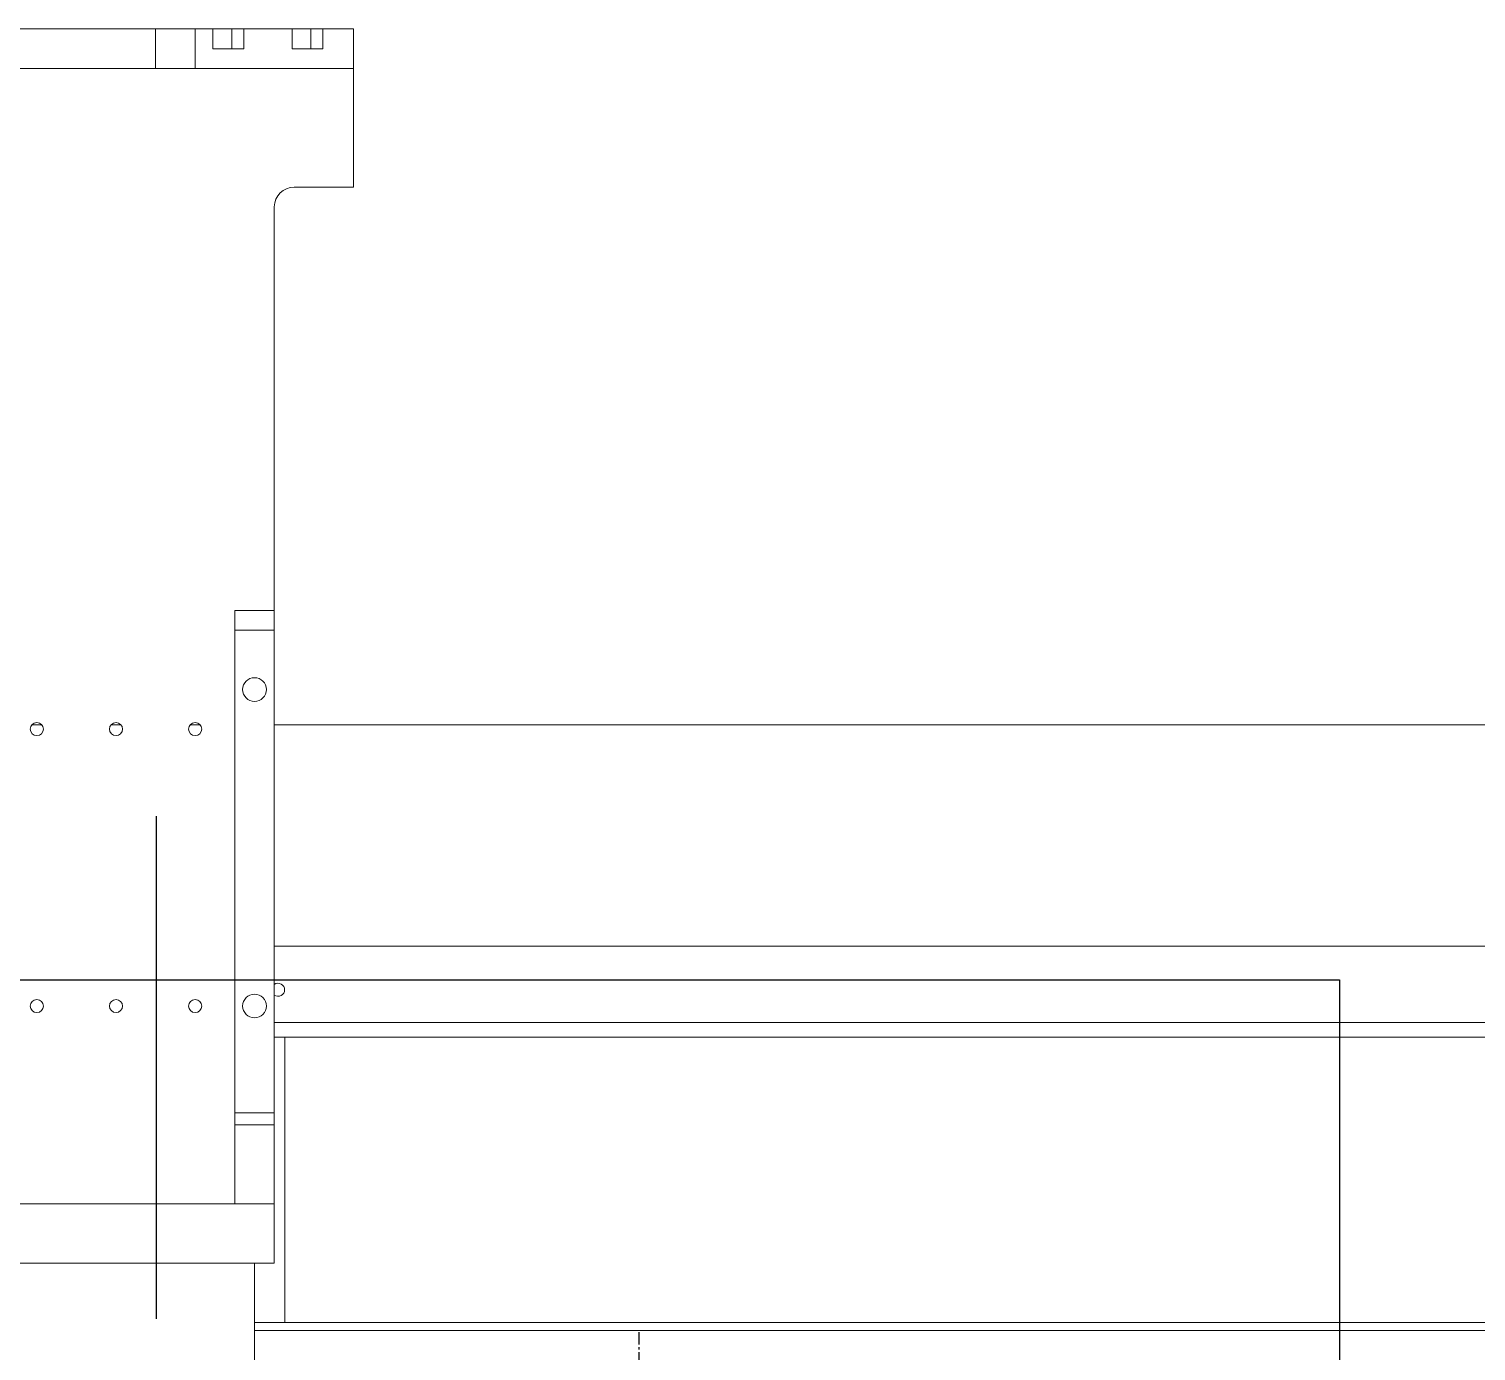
# Model space of a CAD drawing. Extents: x 500 to 100500, y -14500 to 21140.
# Drawn here: x 7954.5 to 8320.2, y -5416.8 to -5082.6 of the extents above; entities that cross this region are included whole.
import ezdxf

# ---------------------------------------------------------------- set-up
doc = ezdxf.new("R2010")
doc.units = 0
doc.linetypes.add('CENTER', pattern=[10.16, 6.35, -1.27, 1.27, -1.27])
doc.layers.get('0').update_dxf_attribs({"linetype": 'CONTINUOUS'})
doc.layers.add('Center', color=1, linetype='CENTER')
doc.layers.add('D', color=7, linetype='CONTINUOUS')

# ---------------------------------------------------------------- blocks, each defined once
blk = doc.blocks.new('KZXCVASDF123')
at = {"color": 7, "linetype": 'Continuous', "lineweight": 18}
for p, q in [((-57084.57, -65965.67, 21.36), (-57144.57, -65965.67, 21.36)), ((-57084.57, -65975.67, 21.36), (-57084.57, -65965.67, 21.36)), ((-57074.57, -65965.67, 21.36), (-57084.57, -65965.67, 21.36)), ((-57074.57, -65975.67, 21.36), (-57074.57, -65965.67, 21.36)), ((-57074.57, -65965.67, 21.36), (-57070.07, -65965.67, 21.36)), ((-57070.07, -65970.67, 21.36), (-57070.07, -65965.67, 21.36)), ((-57065.32, -65965.67, 21.36), (-57070.07, -65965.67, 21.36)), ((-57065.32, -65965.67, 21.36), (-57065.32, -65970.67, 21.36)), ((-57062.28, -65965.67, 21.36), (-57065.32, -65965.67, 21.36)), ((-57062.28, -65965.67, 21.36), (-57062.28, -65970.67, 21.36)), ((-57062.28, -65965.67, 21.36), (-57050.07, -65965.67, 21.36)), ((-57050.07, -65970.67, 21.36), (-57050.07, -65965.67, 21.36)), ((-57045.32, -65965.67, 21.36), (-57050.07, -65965.67, 21.36)), ((-57045.32, -65965.67, 21.36), (-57045.32, -65970.67, 21.36)), ((-57042.28, -65965.67, 21.36), (-57045.32, -65965.67, 21.36)), ((-57042.28, -65965.67, 21.36), (-57042.28, -65970.67, 21.36)), ((-57042.28, -65965.67, 21.36), (-57034.57, -65965.67, 21.36)), ((-57034.57, -65965.67, 21.36), (-57034.57, -65975.67, 21.36)), ((-57062.28, -65970.67, 21.36), (-57070.07, -65970.67, 21.36)), ((-57042.28, -65970.67, 21.36), (-57050.07, -65970.67, 21.36)), ((-57034.57, -65975.67, 21.36), (-57194.57, -65975.67, 21.36)), ((-57074.57, -65975.67, 21.36), (-57034.57, -65975.67, 21.36)), ((-57034.57, -66005.67, 21.36), (-57034.57, -65975.67, 21.36)), ((-57034.57, -66005.67, 21.36), (-57049.57, -66005.67, 21.36)), ((-57054.57, -66112.67, 21.36), (-57054.57, -66010.67, 21.36)), ((-57064.57, -66112.67, 21.36), (-57054.57, -66112.67, 21.36)), ((-57064.57, -66117.67, 21.36), (-57064.57, -66112.67, 21.36)), ((-57054.57, -66112.67, 21.36), (-57054.57, -66117.67, 21.36)), ((-57054.57, -66117.67, 21.36), (-57064.57, -66117.67, 21.36)), ((-57064.57, -66117.67, 21.36), (-57064.57, -66239.67, 21.36)), ((-57054.57, -66117.67, 21.36), (-57054.57, -66239.67, 21.36)), ((-57113.34, -66141.57, 21.36), (-57115.8, -66141.57, 21.36)), ((-57093.34, -66141.57, 21.36), (-57095.8, -66141.57, 21.36)), ((-57073.34, -66141.57, 21.36), (-57075.8, -66141.57, 21.36)), ((-56408.22, -66141.57, 21.36), (-57054.57, -66141.57, 21.36)), ((-57054.57, -66197.57, 21.36), (-56253.22, -66197.57, 21.36)), ((-57054.57, -66216.84, 21.36), (-56248.22, -66216.84, 21.36)), ((-57051.91, -66220.57, 21.36), (-57054.57, -66220.57, 21.36)), ((-57054.57, -66220.57, 21.36), (-56441.22, -66220.57, 21.36)), ((-57051.91, -66220.57, 21.36), (-57051.91, -66232.57, 21.36)), ((-57051.91, -66232.57, 21.36), (-57051.91, -66282.57, 21.36)), ((-57064.57, -66239.67, 21.36), (-57054.57, -66239.67, 21.36)), ((-57064.57, -66242.67, 21.36), (-57064.57, -66239.67, 21.36)), ((-57054.57, -66239.67, 21.36), (-57054.57, -66242.67, 21.36)), ((-57054.57, -66242.67, 21.36), (-57064.57, -66242.67, 21.36)), ((-57064.57, -66262.67, 21.36), (-57064.57, -66242.67, 21.36)), ((-57054.57, -66262.67, 21.36), (-57054.57, -66242.67, 21.36)), ((-57464.57, -66262.67, 21.36), (-57054.57, -66262.67, 21.36)), ((-57064.57, -66262.67, 21.36), (-57054.57, -66262.67, 21.36)), ((-57054.57, -66262.67, 21.36), (-57054.57, -66277.67, 21.36)), ((-57464.57, -66277.67, 21.36), (-57054.57, -66277.67, 21.36)), ((-57054.57, -66277.67, 21.36), (-57249.57, -66277.67, 21.36)), ((-57059.57, -66482.67, 21.36), (-57059.57, -66277.67, 21.36)), ((-57051.91, -66292.67, 21.36), (-57051.91, -66282.57, 21.36)), ((-57059.57, -66292.67, 21.36), (-56525.07, -66292.67, 21.36)), ((-57059.57, -66294.67, 21.36), (-56536.07, -66294.67, 21.36))]:
    blk.add_line(p, q, dxfattribs=at)
for centre, radius in [((-57059.57, -66132.67, 21.36), 3), ((-57114.57, -66142.67, 21.36), 1.65), ((-57094.57, -66142.67, 21.36), 1.65), ((-57074.57, -66142.67, 21.36), 1.65), ((-57114.57, -66212.67, 21.36), 1.65), ((-57094.57, -66212.67, 21.36), 1.65), ((-57074.57, -66212.67, 21.36), 1.65), ((-57059.57, -66212.67, 21.36), 3)]:
    blk.add_circle(centre, radius, dxfattribs=at)
for centre, radius, start, end in [((-57049.57, -66010.67, 21.36), 5, 90, 180), ((-57053.61, -66208.57, 21.36), 1.65, 0, 125.4509), ((-57053.61, -66208.57, 21.36), 1.65, 234.5491, 0)]:
    blk.add_arc(centre, radius, start, end, dxfattribs=at)
blk = doc.blocks.new('KJ특성 TURN')
at = {"layer": 'Center', "ltscale": 0.5}
blk.add_line((9197.78, -70811.09), (9197.78, -71397.09), dxfattribs=at)
blk = doc.blocks.new('KJVision F 2')
at = {"layer": 'Center', "color": 3, "ltscale": 20}
blk.add_line((-5386.22, -76388.32, -96.77), (-5386.22, -78093.69, -96.77), dxfattribs=at)
at = {"layer": 'D', "color": 3, "elevation": -96.77}
blk.add_lwpolyline([(-5536.22, -76429.7), (-5087.22, -76429.7), (-5087.22, -76841.7), (-5536.22, -76841.7)], close=True, dxfattribs=at)
at = {"layer": 'Center'}
blk.add_blockref('KJ특성 TURN', (-14462, -5707.6, -96.77), dxfattribs=at)

msp = doc.modelspace()

# ---------------------------------------------------------------- block references
at = {"layer": 'Center'}
msp.add_blockref('KJVision F 2', (13372.87, 71106.65, 20.95), dxfattribs=at)
at = {"layer": 'D', "color": 1}
msp.add_blockref('KZXCVASDF123', (65071.07, 60883.04, -31.83), dxfattribs=at)

doc.saveas('drawing.dxf')
